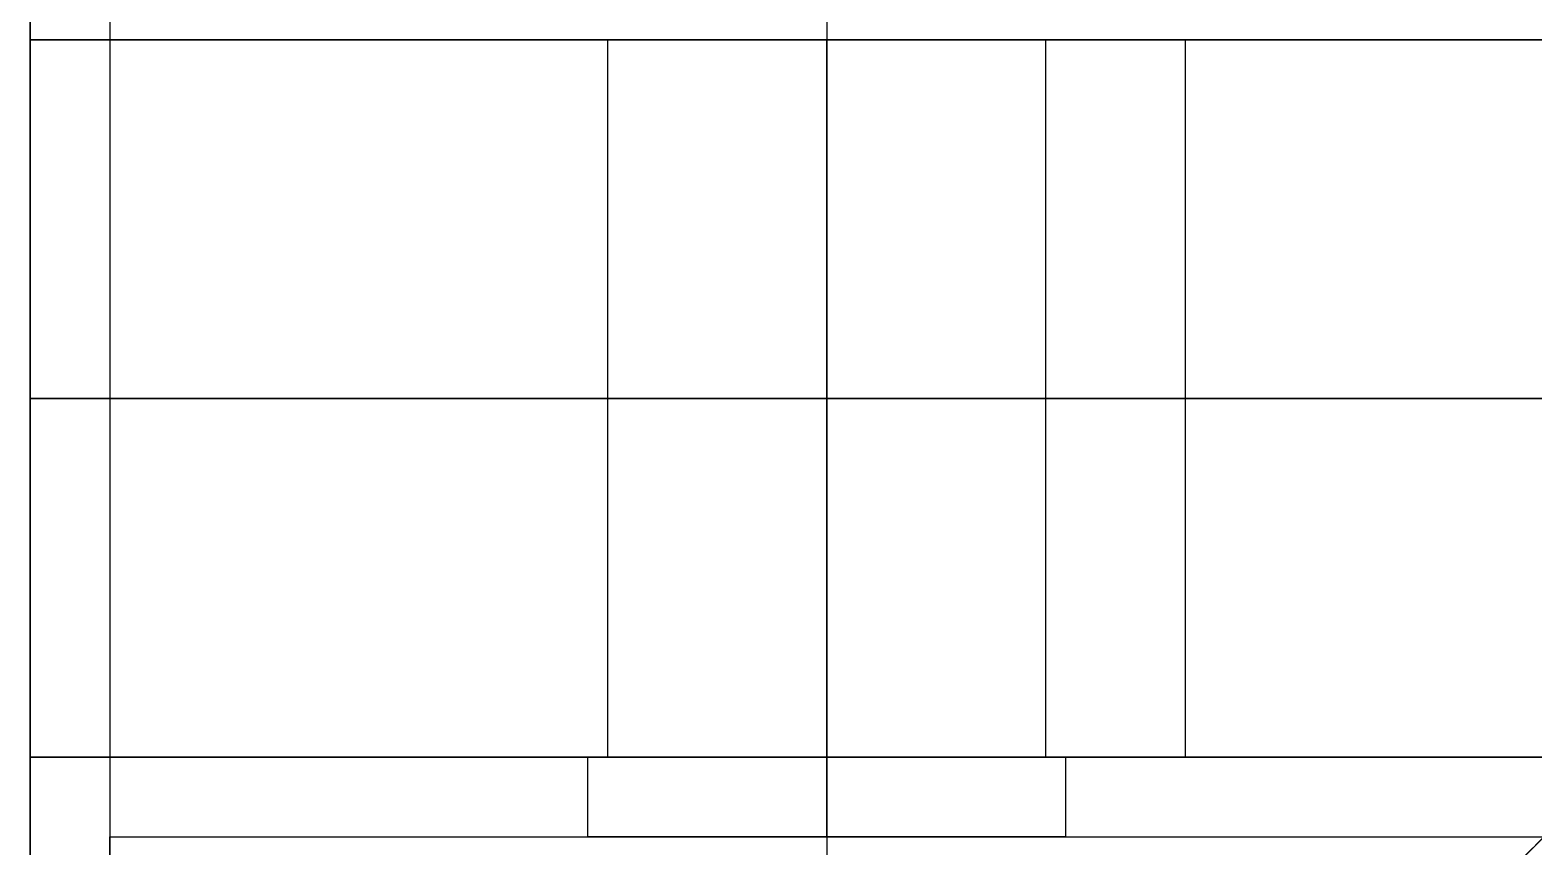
# Model space of a CAD drawing. Header units: millimetres. Extents: x -6529 to 809, y -8611 to 207.
# Drawn here: x -506.97 to -469.22, y -1070.88 to -1050.39 of the extents above; entities that cross this region are included whole.
import ezdxf

# ---------------------------------------------------------------- set-up
doc = ezdxf.new("R2010")
doc.units = ezdxf.units.MM
doc.header["$MEASUREMENT"] = 0
doc.layers.add('platen', color=7, linetype='Continuous', true_color=0x007f00)
doc.layers.add('staal', color=5, linetype='Continuous', true_color=0x0000ff)

# ---------------------------------------------------------------- blocks, each defined once
blk = doc.blocks.new('top plaat')
at = {"layer": 'platen'}
for points in [[(0, 0), (0, -309), (0, -618), (0, -927), (0, -1236)], [(0, 0, 18), (0, -309, 18), (0, -618, 18), (0, -927, 18), (0, -1236, 18)], [(0, 0, 9), (0, -309, 9), (0, -618, 9), (0, -927, 9), (0, -1236, 9)]]:
    blk.add_open_spline(points, degree=2, knots=[4655.052018, 4655.052018, 4655.052018, 5274.345164, 5274.345164, 5893.638309, 5893.638309, 5893.638309], dxfattribs=at)
for points in [[(0, -1236), (0, -1236, 9), (0, -1236, 18)], [(0, -1236), (20, -1236), (40, -1236)], [(0, -1236, 18), (20, -1236, 18), (40, -1236, 18)], [(0, -1236, 9), (20, -1236, 9), (40, -1236, 9)], [(20, -1236), (20, -1236, 9), (20, -1236, 18)]]:
    blk.add_open_spline(points, degree=2, dxfattribs=at)
blk = doc.blocks.new('plaat laag')
at = {"layer": 'platen'}
for p, q in [((-0.048, -14.5, 112.5), (17.952, -14.559, 112.5)), ((-0.048, -14.5, 262.5), (17.952, -14.559, 262.5)), ((-0.048, -14.5, 187.5), (17.952, -14.559, 187.5)), ((-0.048, -14.5, 37.5), (17.952, -14.559, 37.5)), ((-0.066, -20, 107), (17.934, -20.059, 107)), ((-0.066, -20, 118), (17.934, -20.059, 118)), ((-0.066, -20, 257), (17.934, -20.059, 257)), ((-0.066, -20, 268), (17.934, -20.059, 268)), ((-0.066, -20, 182), (17.934, -20.059, 182)), ((-0.066, -20, 193), (17.934, -20.059, 193)), ((-0.066, -20, 32), (17.934, -20.059, 32)), ((-0.066, -20, 43), (17.934, -20.059, 43)), ((-0.084, -25.5, 112.5), (17.916, -25.559, 112.5)), ((-0.084, -25.5, 262.5), (17.916, -25.559, 262.5)), ((-0.084, -25.5, 187.5), (17.916, -25.559, 187.5)), ((-0.084, -25.5, 37.5), (17.916, -25.559, 37.5))]:
    blk.add_line(p, q, dxfattribs=at)
for points in [[(-1.184, -357.998), (-0.592, -178.999), (0, 0)], [(0, 0), (9, -0.03), (18, -0.06)], [(0, 0), (0, 0, 150), (0, 0, 300)], [(0, 0, 150), (9, -0.03, 150), (18, -0.06, 150)], [(0, 0, 300), (-0.096, -29, 300), (-0.192, -58, 300)], [(0, -0.001, 300), (-0.096, -29, 300), (-0.192, -58, 300)], [(0, 0, 300), (9, -0.03, 300), (18, -0.06, 300)], [(0, 0, 300), (9, -0.03, 300), (18, -0.06, 300)], [(0, 0, 300), (0, 0, 300), (0, -0.001, 300)], [(7.816, -358.028), (8.408, -179.029), (9, -0.03)], [(9, -0.03, 300), (8.904, -29.03, 300), (8.808, -58.029, 300)], [(9, -0.03, 300), (8.904, -29.03, 300), (8.808, -58.029, 300)], [(9, -0.03), (9, -0.03, 150), (9, -0.03, 300)], [(16.816, -358.058), (17.408, -179.059), (18, -0.06)], [(18, -0.06, 300), (17.904, -29.059, 300), (17.808, -58.059, 300)], [(18, -0.06, 300), (17.904, -29.06, 300), (17.808, -58.059, 300)], [(18, -0.06), (18, -0.06, 150), (18, -0.06, 300)], [(18, -0.06, 300), (18, -0.06, 300), (18, -0.06, 300)], [(-0.096, -29, 300), (8.904, -29.03, 300), (17.904, -29.059, 300)], [(-0.096, -29, 300), (8.904, -29.03, 300), (17.904, -29.059, 300)]]:
    blk.add_open_spline(points, degree=2, dxfattribs=at)
for points in [[(-0.084, -25.5, 112.5), (-0.084, -25.5, 118), (-0.066, -20, 118), (-0.048, -14.5, 118), (-0.048, -14.5, 112.5), (-0.048, -14.5, 107), (-0.066, -20, 107), (-0.084, -25.5, 107), (-0.084, -25.5, 112.5)], [(-0.084, -25.5, 262.5), (-0.084, -25.5, 268), (-0.066, -20, 268), (-0.048, -14.5, 268), (-0.048, -14.5, 262.5), (-0.048, -14.5, 257), (-0.066, -20, 257), (-0.084, -25.5, 257), (-0.084, -25.5, 262.5)], [(-0.084, -25.5, 187.5), (-0.084, -25.5, 193), (-0.066, -20, 193), (-0.048, -14.5, 193), (-0.048, -14.5, 187.5), (-0.048, -14.5, 182), (-0.066, -20, 182), (-0.084, -25.5, 182), (-0.084, -25.5, 187.5)], [(-0.084, -25.5, 37.5), (-0.084, -25.5, 43), (-0.066, -20, 43), (-0.048, -14.5, 43), (-0.048, -14.5, 37.5), (-0.048, -14.5, 32), (-0.066, -20, 32), (-0.084, -25.5, 32), (-0.084, -25.5, 37.5)], [(17.916, -25.559, 112.5), (17.916, -25.559, 118), (17.934, -20.059, 118), (17.952, -14.559, 118), (17.952, -14.559, 112.5), (17.952, -14.559, 107), (17.934, -20.059, 107), (17.916, -25.559, 107), (17.916, -25.559, 112.5)], [(17.916, -25.559, 262.5), (17.916, -25.559, 268), (17.934, -20.059, 268), (17.952, -14.559, 268), (17.952, -14.559, 262.5), (17.952, -14.559, 257), (17.934, -20.059, 257), (17.916, -25.559, 257), (17.916, -25.559, 262.5)], [(17.916, -25.559, 187.5), (17.916, -25.559, 193), (17.934, -20.059, 193), (17.952, -14.559, 193), (17.952, -14.559, 187.5), (17.952, -14.559, 182), (17.934, -20.059, 182), (17.916, -25.559, 182), (17.916, -25.559, 187.5)], [(17.916, -25.559, 37.5), (17.916, -25.559, 43), (17.934, -20.059, 43), (17.952, -14.559, 43), (17.952, -14.559, 37.5), (17.952, -14.559, 32), (17.934, -20.059, 32), (17.916, -25.559, 32), (17.916, -25.559, 37.5)]]:
    blk.add_rational_spline(points, [1, 0.707106781187, 1, 0.707106781187, 1, 0.707106781187, 1, 0.707106781187, 1], degree=2, knots=[-31.415927, -31.415927, -31.415927, -23.561945, -23.561945, -15.707963, -15.707963, -7.853982, -7.853982, 0, 0, 0], dxfattribs=at)

msp = doc.modelspace()

# ---------------------------------------------------------------- linework, layer by layer
at = {"layer": 'staal'}
for p, q in [((-506.974, -1108.633, 676), (-466.974, -1068.633, 676)), ((-492.974, -1070.633, 545.5), (-492.974, -1068.633, 545.5)), ((-492.974, -1070.633, 620.5), (-492.974, -1068.633, 620.5)), ((-492.974, -1070.633, 395.5), (-492.974, -1068.633, 395.5)), ((-492.974, -1070.633, 470.5), (-492.974, -1068.633, 470.5)), ((-492.974, -1070.633, 245.5), (-492.974, -1068.633, 245.5)), ((-492.974, -1070.633, 320.5), (-492.974, -1068.633, 320.5)), ((-492.974, -1070.633, 170.5), (-492.974, -1068.633, 170.5)), ((-492.974, -1070.633, 95.5), (-492.974, -1068.633, 95.5)), ((-486.974, -1070.633, 40), (-486.974, -1068.633, 40)), ((-486.974, -1070.633, 551.5), (-486.974, -1068.633, 551.5)), ((-486.974, -1070.633, 539.5), (-486.974, -1068.633, 539.5)), ((-486.974, -1070.633, 626.5), (-486.974, -1068.633, 626.5)), ((-486.974, -1070.633, 614.5), (-486.974, -1068.633, 614.5)), ((-486.974, -1070.633, 401.5), (-486.974, -1068.633, 401.5)), ((-486.974, -1070.633, 389.5), (-486.974, -1068.633, 389.5)), ((-486.974, -1070.633, 476.5), (-486.974, -1068.633, 476.5)), ((-486.974, -1070.633, 464.5), (-486.974, -1068.633, 464.5)), ((-486.974, -1070.633, 251.5), (-486.974, -1068.633, 251.5)), ((-486.974, -1070.633, 239.5), (-486.974, -1068.633, 239.5)), ((-486.974, -1070.633, 326.5), (-486.974, -1068.633, 326.5)), ((-486.974, -1070.633, 314.5), (-486.974, -1068.633, 314.5)), ((-486.974, -1070.633, 176.5), (-486.974, -1068.633, 176.5)), ((-486.974, -1070.633, 164.5), (-486.974, -1068.633, 164.5)), ((-486.974, -1070.633, 101.5), (-486.974, -1068.633, 101.5)), ((-486.974, -1070.633, 89.5), (-486.974, -1068.633, 89.5)), ((-480.974, -1070.633, 545.5), (-480.974, -1068.633, 545.5)), ((-480.974, -1070.633, 620.5), (-480.974, -1068.633, 620.5)), ((-480.974, -1070.633, 395.5), (-480.974, -1068.633, 395.5)), ((-480.974, -1070.633, 470.5), (-480.974, -1068.633, 470.5)), ((-480.974, -1070.633, 245.5), (-480.974, -1068.633, 245.5)), ((-480.974, -1070.633, 320.5), (-480.974, -1068.633, 320.5)), ((-480.974, -1070.633, 170.5), (-480.974, -1068.633, 170.5)), ((-480.974, -1070.633, 95.5), (-480.974, -1068.633, 95.5))]:
    msp.add_line(p, q, dxfattribs=at)
msp.add_lwpolyline([(-506.974, 207.367), (809.026, 207.367), (809.026, -1108.633), (-506.974, -1108.633)], close=True, dxfattribs=at)
for points in [[(-506.974, 207.367), (-506.974, -450.633), (-506.974, -1108.633)], [(-506.974, 207.367, 40), (-506.974, -450.633, 40), (-506.974, -1108.633, 40)], [(-506.974, 207.367, 676), (-506.974, -450.633, 676), (-506.974, -1108.633, 676)], [(-506.974, 207.367, 716), (-506.974, -450.633, 716), (-506.974, -1108.633, 716)], [(-504.974, 205.367, 38), (-504.974, -450.633, 38), (-504.974, -1106.633, 38)], [(-504.974, 205.367, 2), (-504.974, -450.633, 2), (-504.974, -1106.633, 2)], [(-504.974, 205.367, 714), (-504.974, -450.633, 714), (-504.974, -1106.633, 714)], [(-504.974, 205.367, 678), (-504.974, -450.633, 678), (-504.974, -1106.633, 678)], [(-486.974, -1018.133, 716), (-486.974, -1053.383, 716), (-486.974, -1088.633, 716)], [(-486.974, -1018.133, 714), (-486.974, -1053.383, 714), (-486.974, -1088.633, 714)], [(-486.974, -1018.133, 678), (-486.974, -1053.383, 678), (-486.974, -1088.633, 678)], [(-486.974, -1018.133, 676), (-486.974, -1053.383, 676), (-486.974, -1088.633, 676)], [(-506.974, -1019.133, 20), (-506.974, -1063.883, 20), (-506.974, -1108.633, 20)], [(-506.974, -1019.133, 696), (-506.974, -1063.883, 696), (-506.974, -1108.633, 696)], [(-504.974, -1019.133, 20), (-504.974, -1062.883, 20), (-504.974, -1106.633, 20)], [(-504.974, -1019.133, 696), (-504.974, -1062.883, 696), (-504.974, -1106.633, 696)], [(-486.974, -1019.133, 40), (-486.974, -1053.883, 40), (-486.974, -1088.633, 40)], [(-486.974, -1019.133, 38), (-486.974, -1053.883, 38), (-486.974, -1088.633, 38)], [(-486.974, -1019.133, 2), (-486.974, -1053.883, 2), (-486.974, -1088.633, 2)], [(-486.974, -1019.133), (-486.974, -1053.883), (-486.974, -1088.633)], [(-506.974, -1108.633, 40), (-486.974, -1088.633, 40), (-466.974, -1068.633, 40)], [(-506.974, -1108.633, 40), (-486.974, -1088.633, 40), (-466.974, -1068.633, 40)], [(-506.974, -1108.633, 676), (-486.974, -1088.633, 676), (-466.974, -1068.633, 676)], [(-466.974, -1068.633, 716), (-486.974, -1088.633, 716), (-506.974, -1108.633, 716)], [(-506.974, -1108.633, 716), (-486.974, -1088.633, 716), (-466.974, -1068.633, 716)], [(-466.974, -1068.633, 40), (-486.974, -1068.633, 40), (-506.974, -1068.633, 40)], [(-506.974, -1068.633, 40), (-506.974, -1068.633, 358), (-506.974, -1068.633, 676)], [(-506.974, -1068.633, 40), (-506.974, -1088.633, 40), (-506.974, -1108.633, 40)], [(-466.974, -1068.633, 676), (-486.974, -1068.633, 676), (-506.974, -1068.633, 676)], [(-506.974, -1068.633, 676), (-506.974, -1088.633, 676), (-506.974, -1108.633, 676)], [(-466.974, -1068.633, 658), (-486.974, -1068.633, 658), (-506.974, -1068.633, 658)], [(-506.974, -1068.633, 658), (-506.974, -1088.633, 658), (-506.974, -1108.633, 658)], [(-486.974, -1068.633, 40), (-486.974, -1068.633, 64.75), (-486.974, -1068.633, 89.5)], [(-486.974, -1068.633, 101.5), (-486.974, -1068.633, 133), (-486.974, -1068.633, 164.5)], [(-486.974, -1068.633, 176.5), (-486.974, -1068.633, 208), (-486.974, -1068.633, 239.5)], [(-486.974, -1068.633, 251.5), (-486.974, -1068.633, 283), (-486.974, -1068.633, 314.5)], [(-486.974, -1068.633, 326.5), (-486.974, -1068.633, 358), (-486.974, -1068.633, 389.5)], [(-486.974, -1068.633, 401.5), (-486.974, -1068.633, 433), (-486.974, -1068.633, 464.5)], [(-486.974, -1068.633, 476.5), (-486.974, -1068.633, 508), (-486.974, -1068.633, 539.5)], [(-486.974, -1068.633, 551.5), (-486.974, -1068.633, 583), (-486.974, -1068.633, 614.5)], [(-486.974, -1068.633, 626.5), (-486.974, -1068.633, 651.25), (-486.974, -1068.633, 676)], [(-468.974, -1070.633, 38), (-486.974, -1088.633, 38), (-504.974, -1106.633, 38)], [(-504.974, -1106.633, 2), (-486.974, -1088.633, 2), (-468.974, -1070.633, 2)], [(-468.974, -1070.633, 38), (-486.974, -1088.633, 38), (-504.974, -1106.633, 38)], [(-504.974, -1106.633, 2), (-486.974, -1088.633, 2), (-468.974, -1070.633, 2)], [(-504.974, -1106.633, 714), (-486.974, -1088.633, 714), (-468.974, -1070.633, 714)], [(-468.974, -1070.633, 678), (-486.974, -1088.633, 678), (-504.974, -1106.633, 678)], [(-468.974, -1070.633, 714), (-486.974, -1088.633, 714), (-504.974, -1106.633, 714)], [(-504.974, -1106.633, 678), (-486.974, -1088.633, 678), (-468.974, -1070.633, 678)], [(-504.974, -1106.633, 40), (-504.974, -1088.633, 40), (-504.974, -1070.633, 40)], [(-504.974, -1070.633, 40), (-504.974, -1070.633, 358), (-504.974, -1070.633, 676)], [(-504.974, -1070.633, 40), (-486.974, -1070.633, 40), (-468.974, -1070.633, 40)], [(-504.974, -1106.633, 676), (-504.974, -1088.633, 676), (-504.974, -1070.633, 676)], [(-504.974, -1070.633, 676), (-486.974, -1070.633, 676), (-468.974, -1070.633, 676)], [(-504.974, -1106.633, 658), (-504.974, -1088.633, 658), (-504.974, -1070.633, 658)], [(-504.974, -1070.633, 658), (-486.974, -1070.633, 658), (-468.974, -1070.633, 658)], [(-486.974, -1070.633, 40), (-486.974, -1070.633, 64.75), (-486.974, -1070.633, 89.5)], [(-486.974, -1070.633, 101.5), (-486.974, -1070.633, 133), (-486.974, -1070.633, 164.5)], [(-486.974, -1070.633, 176.5), (-486.974, -1070.633, 208), (-486.974, -1070.633, 239.5)], [(-486.974, -1070.633, 251.5), (-486.974, -1070.633, 283), (-486.974, -1070.633, 314.5)], [(-486.974, -1070.633, 326.5), (-486.974, -1070.633, 358), (-486.974, -1070.633, 389.5)], [(-486.974, -1070.633, 401.5), (-486.974, -1070.633, 433), (-486.974, -1070.633, 464.5)], [(-486.974, -1070.633, 476.5), (-486.974, -1070.633, 508), (-486.974, -1070.633, 539.5)], [(-486.974, -1070.633, 551.5), (-486.974, -1070.633, 583), (-486.974, -1070.633, 614.5)], [(-486.974, -1070.633, 626.5), (-486.974, -1070.633, 651.25), (-486.974, -1070.633, 676)]]:
    msp.add_open_spline(points, degree=2, dxfattribs=at)
for points, knots in [([(-492.974, -1068.633, 545.5), (-492.974, -1068.633, 539.5), (-486.974, -1068.633, 539.5), (-480.974, -1068.633, 539.5), (-480.974, -1068.633, 545.5), (-480.974, -1068.633, 551.5), (-486.974, -1068.633, 551.5), (-492.974, -1068.633, 551.5), (-492.974, -1068.633, 545.5)], [-31.415927, -31.415927, -31.415927, -23.561945, -23.561945, -15.707963, -15.707963, -7.853982, -7.853982, 0, 0, 0]), ([(-492.974, -1068.633, 620.5), (-492.974, -1068.633, 614.5), (-486.974, -1068.633, 614.5), (-480.974, -1068.633, 614.5), (-480.974, -1068.633, 620.5), (-480.974, -1068.633, 626.5), (-486.974, -1068.633, 626.5), (-492.974, -1068.633, 626.5), (-492.974, -1068.633, 620.5)], [-31.415927, -31.415927, -31.415927, -23.561945, -23.561945, -15.707963, -15.707963, -7.853982, -7.853982, 0, 0, 0]), ([(-492.974, -1068.633, 395.5), (-492.974, -1068.633, 389.5), (-486.974, -1068.633, 389.5), (-480.974, -1068.633, 389.5), (-480.974, -1068.633, 395.5), (-480.974, -1068.633, 401.5), (-486.974, -1068.633, 401.5), (-492.974, -1068.633, 401.5), (-492.974, -1068.633, 395.5)], [-31.415927, -31.415927, -31.415927, -23.561945, -23.561945, -15.707963, -15.707963, -7.853982, -7.853982, 0, 0, 0]), ([(-492.974, -1068.633, 470.5), (-492.974, -1068.633, 464.5), (-486.974, -1068.633, 464.5), (-480.974, -1068.633, 464.5), (-480.974, -1068.633, 470.5), (-480.974, -1068.633, 476.5), (-486.974, -1068.633, 476.5), (-492.974, -1068.633, 476.5), (-492.974, -1068.633, 470.5)], [-31.415927, -31.415927, -31.415927, -23.561945, -23.561945, -15.707963, -15.707963, -7.853982, -7.853982, 0, 0, 0]), ([(-492.974, -1068.633, 245.5), (-492.974, -1068.633, 239.5), (-486.974, -1068.633, 239.5), (-480.974, -1068.633, 239.5), (-480.974, -1068.633, 245.5), (-480.974, -1068.633, 251.5), (-486.974, -1068.633, 251.5), (-492.974, -1068.633, 251.5), (-492.974, -1068.633, 245.5)], [-31.415927, -31.415927, -31.415927, -23.561945, -23.561945, -15.707963, -15.707963, -7.853982, -7.853982, 0, 0, 0]), ([(-492.974, -1068.633, 320.5), (-492.974, -1068.633, 314.5), (-486.974, -1068.633, 314.5), (-480.974, -1068.633, 314.5), (-480.974, -1068.633, 320.5), (-480.974, -1068.633, 326.5), (-486.974, -1068.633, 326.5), (-492.974, -1068.633, 326.5), (-492.974, -1068.633, 320.5)], [-31.415927, -31.415927, -31.415927, -23.561945, -23.561945, -15.707963, -15.707963, -7.853982, -7.853982, 0, 0, 0]), ([(-492.974, -1068.633, 170.5), (-492.974, -1068.633, 164.5), (-486.974, -1068.633, 164.5), (-480.974, -1068.633, 164.5), (-480.974, -1068.633, 170.5), (-480.974, -1068.633, 176.5), (-486.974, -1068.633, 176.5), (-492.974, -1068.633, 176.5), (-492.974, -1068.633, 170.5)], [-31.415927, -31.415927, -31.415927, -23.561945, -23.561945, -15.707963, -15.707963, -7.853982, -7.853982, 0, 0, 0]), ([(-492.974, -1068.633, 95.5), (-492.974, -1068.633, 89.5), (-486.974, -1068.633, 89.5), (-480.974, -1068.633, 89.5), (-480.974, -1068.633, 95.5), (-480.974, -1068.633, 101.5), (-486.974, -1068.633, 101.5), (-492.974, -1068.633, 101.5), (-492.974, -1068.633, 95.5)], [-31.415927, -31.415927, -31.415927, -23.561945, -23.561945, -15.707963, -15.707963, -7.853982, -7.853982, 0, 0, 0]), ([(-492.974, -1070.633, 545.5), (-492.974, -1070.633, 551.5), (-486.974, -1070.633, 551.5), (-480.974, -1070.633, 551.5), (-480.974, -1070.633, 545.5), (-480.974, -1070.633, 539.5), (-486.974, -1070.633, 539.5), (-492.974, -1070.633, 539.5), (-492.974, -1070.633, 545.5)], [0, 0, 0, 7.853982, 7.853982, 15.707963, 15.707963, 23.561945, 23.561945, 31.415927, 31.415927, 31.415927]), ([(-492.974, -1070.633, 620.5), (-492.974, -1070.633, 626.5), (-486.974, -1070.633, 626.5), (-480.974, -1070.633, 626.5), (-480.974, -1070.633, 620.5), (-480.974, -1070.633, 614.5), (-486.974, -1070.633, 614.5), (-492.974, -1070.633, 614.5), (-492.974, -1070.633, 620.5)], [0, 0, 0, 7.853982, 7.853982, 15.707963, 15.707963, 23.561945, 23.561945, 31.415927, 31.415927, 31.415927]), ([(-492.974, -1070.633, 395.5), (-492.974, -1070.633, 401.5), (-486.974, -1070.633, 401.5), (-480.974, -1070.633, 401.5), (-480.974, -1070.633, 395.5), (-480.974, -1070.633, 389.5), (-486.974, -1070.633, 389.5), (-492.974, -1070.633, 389.5), (-492.974, -1070.633, 395.5)], [0, 0, 0, 7.853982, 7.853982, 15.707963, 15.707963, 23.561945, 23.561945, 31.415927, 31.415927, 31.415927]), ([(-492.974, -1070.633, 470.5), (-492.974, -1070.633, 476.5), (-486.974, -1070.633, 476.5), (-480.974, -1070.633, 476.5), (-480.974, -1070.633, 470.5), (-480.974, -1070.633, 464.5), (-486.974, -1070.633, 464.5), (-492.974, -1070.633, 464.5), (-492.974, -1070.633, 470.5)], [0, 0, 0, 7.853982, 7.853982, 15.707963, 15.707963, 23.561945, 23.561945, 31.415927, 31.415927, 31.415927]), ([(-492.974, -1070.633, 245.5), (-492.974, -1070.633, 251.5), (-486.974, -1070.633, 251.5), (-480.974, -1070.633, 251.5), (-480.974, -1070.633, 245.5), (-480.974, -1070.633, 239.5), (-486.974, -1070.633, 239.5), (-492.974, -1070.633, 239.5), (-492.974, -1070.633, 245.5)], [0, 0, 0, 7.853982, 7.853982, 15.707963, 15.707963, 23.561945, 23.561945, 31.415927, 31.415927, 31.415927]), ([(-492.974, -1070.633, 320.5), (-492.974, -1070.633, 326.5), (-486.974, -1070.633, 326.5), (-480.974, -1070.633, 326.5), (-480.974, -1070.633, 320.5), (-480.974, -1070.633, 314.5), (-486.974, -1070.633, 314.5), (-492.974, -1070.633, 314.5), (-492.974, -1070.633, 320.5)], [0, 0, 0, 7.853982, 7.853982, 15.707963, 15.707963, 23.561945, 23.561945, 31.415927, 31.415927, 31.415927]), ([(-492.974, -1070.633, 170.5), (-492.974, -1070.633, 176.5), (-486.974, -1070.633, 176.5), (-480.974, -1070.633, 176.5), (-480.974, -1070.633, 170.5), (-480.974, -1070.633, 164.5), (-486.974, -1070.633, 164.5), (-492.974, -1070.633, 164.5), (-492.974, -1070.633, 170.5)], [0, 0, 0, 7.853982, 7.853982, 15.707963, 15.707963, 23.561945, 23.561945, 31.415927, 31.415927, 31.415927]), ([(-492.974, -1070.633, 95.5), (-492.974, -1070.633, 101.5), (-486.974, -1070.633, 101.5), (-480.974, -1070.633, 101.5), (-480.974, -1070.633, 95.5), (-480.974, -1070.633, 89.5), (-486.974, -1070.633, 89.5), (-492.974, -1070.633, 89.5), (-492.974, -1070.633, 95.5)], [0, 0, 0, 7.853982, 7.853982, 15.707963, 15.707963, 23.561945, 23.561945, 31.415927, 31.415927, 31.415927])]:
    msp.add_rational_spline(points, [1, 0.707106781187, 1, 0.707106781187, 1, 0.707106781187, 1, 0.707106781187, 1], degree=2, knots=knots, dxfattribs=at)

# ---------------------------------------------------------------- block references
at = {"layer": 'platen'}
msp.add_blockref('top plaat', (-506.974, 167.367, 716), dxfattribs=at)
at = {"layer": 'platen', "rotation": 90.18941930540112}
msp.add_blockref('plaat laag', (-506.974, -1068.633, 58), dxfattribs=at)

doc.saveas('drawing.dxf')
